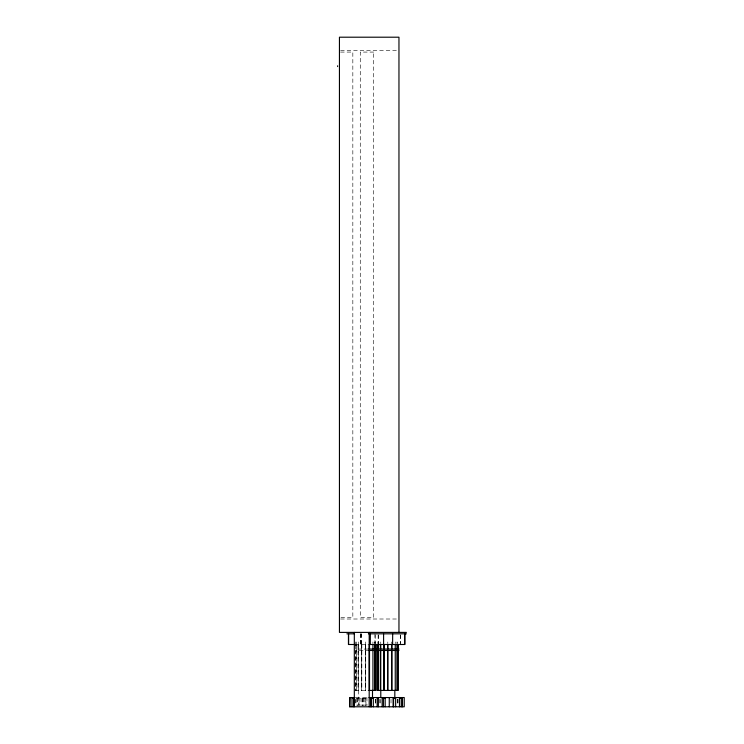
<?xml version="1.0" encoding="UTF-8"?>
<svg xmlns="http://www.w3.org/2000/svg" width="744" height="744" viewBox="0 0 744 744"><rect width="100%" height="100%" fill="white"/><g stroke="black" fill="none" stroke-linecap="round" stroke-linejoin="round"><path stroke-width="0.56" stroke-dasharray="3.72 2.79" d="M340.585 50.592L396.673 50.592M340.557 52.08L352.833 52.08L352.833 617.52L339.441 617.52M340.585 619.008L398.961 619.008M354.953 644.499L369.517 644.499M367.824 649.056L355.753 649.056L355.753 644.499M369.517 650.479L355.753 650.479L355.753 690.423M354.953 690.423L369.377 690.423M356.041 697.547L367.48 697.547M356.013 698.253L358.98 698.253L358.98 705.731M400.625 634.892L400.625 643.439M400.449 634.892L400.449 644.499M397.993 699.323L397.993 705.731M397.826 699.323L397.826 705.731M397.529 641.942L397.529 643.653M397.659 699.323L397.659 705.731M396.943 641.942L396.943 643.653M395.25 641.942L395.25 643.653M391.446 641.942L391.446 643.653M391.019 699.323L391.019 705.731M387.801 641.942L387.801 643.653M380.751 641.942L380.751 643.653M380.082 699.323L380.128 705.731M379.952 699.323L379.952 705.731M378.761 641.942L378.761 643.653M378.305 634.892L378.305 643.439M378.129 634.892L378.129 644.499M377.961 641.942L377.961 643.653M375.673 699.323L375.673 705.731M375.506 699.323L375.506 705.731M375.209 641.942L375.209 643.653M375.339 699.323L375.339 705.731M375.162 634.892L375.162 643.439M374.976 633.823L374.976 643.439M374.623 641.942L374.623 643.653M372.93 641.942L372.93 643.653M366.95 697.547L366.95 705.647M365.946 705.731L365.946 698.253L359.826 698.253L359.826 705.731M365.62 644.499L365.62 690.423M365.481 641.942L365.481 690.423M365.509 698.253L365.509 705.731M365.351 644.499L365.351 690.423M364.114 698.253L364.114 705.731M363.146 698.253L363.146 705.731M362.849 698.253L362.849 705.731M362.709 698.253L362.709 705.731M361.844 644.499L361.844 690.423M361.593 641.942L361.593 690.423M361.454 644.499L361.454 690.423M361.277 633.823L361.277 644.499M361.193 633.823L361.193 644.499M361.091 698.253L361.091 705.731M360.691 633.823L360.691 644.499M360.608 633.823L360.608 644.499M358.627 644.499L358.627 690.423M358.469 690.423L358.487 705.647M358.431 641.942L358.431 690.423M358.041 644.499L358.041 690.423M357.632 698.253L357.632 705.731M356.999 698.253L356.999 705.731M356.441 641.942L356.441 690.423M356.339 644.499L356.339 690.423M356.013 699.323L356.013 705.731M355.641 641.942L355.641 649.056M355.641 650.479L355.641 690.423M355.502 699.323L355.502 705.731M373.665 52.08L360.273 52.08L360.273 617.52L373.665 617.52L373.665 52.08"/><path stroke-width="1.12" d="M406.401 632.4L339.441 632.4L339.441 37.2L398.961 37.2L398.961 632.4M346.881 633.823L354.256 633.823M368.373 633.823L406.401 633.823M354.618 644.499L348.443 644.499L348.443 633.823M368.745 649.056L399.017 649.056M368.745 650.479L399.017 650.479M368.996 690.423L376.008 690.423L376.008 650.479M355.074 697.547L349.559 697.547L349.559 706.8L404.234 706.8L404.234 697.547L368.996 697.547M350.164 698.253L349.922 706.8M354.005 698.253L351.996 698.253L351.996 706.8M385.429 698.253L382.146 698.253L382.146 706.8M400.226 698.253L402.448 698.253L402.448 706.8M404.838 633.823L404.838 644.499L369.377 644.499L369.377 649.056M404.662 633.823L404.662 644.499M401.267 698.253L401.267 706.8M399.482 697.547L399.482 706.8M398.328 644.499L398.328 649.056M398.328 650.479L398.328 690.423L377.273 690.423L377.273 650.479M397.529 644.499L397.529 649.056M397.529 650.479L397.529 690.423M396.943 644.499L396.943 649.056M396.943 650.479L396.943 690.423M395.65 706.8L395.65 698.253L393.102 698.253L393.102 706.8M395.25 644.499L395.25 649.056M395.25 650.479L395.25 690.423M394.822 690.423L394.822 697.547M393.567 698.253L393.567 706.8M392.683 633.823L392.599 644.499M391.837 644.499L391.837 649.056M391.837 650.479L391.837 690.423M391.697 644.499L391.697 649.056M391.697 650.479L391.697 690.423M389.27 697.547L389.27 706.8M387.801 644.499L387.801 649.056M387.801 650.479L387.801 690.423M387.671 644.499L387.671 649.056M387.671 650.479L387.671 690.423M385.169 698.253L385.169 706.8M384.164 644.499L384.164 649.056M384.164 650.479L384.164 690.423M383.774 644.499L383.774 649.056M383.774 650.479L383.774 690.423M383.597 633.823L383.597 644.499M383.411 698.253L383.411 706.8M380.788 690.423L380.788 697.547M380.751 644.499L380.751 649.056M380.751 650.479L380.751 690.423M380.361 644.499L380.361 649.056M380.361 650.479L380.361 690.423M378.361 697.547L378.361 706.8M378.073 644.499L378.073 649.056M378.073 650.479L378.073 690.423M377.961 644.499L377.961 649.056M377.961 650.479L377.961 690.423M377.273 644.499L377.273 649.056M377.162 697.547L377.162 706.8M376.008 644.499L376.008 649.056M375.209 644.499L375.209 649.056M375.209 650.479L375.209 690.423M374.623 644.499L374.623 649.056M374.623 650.479L374.623 690.423M373.33 706.8L373.33 698.253L370.782 698.253L370.782 706.8M372.93 644.499L372.93 649.056M372.93 650.479L372.93 690.423M372.502 690.423L372.502 697.547M371.247 698.253L371.247 706.8M370.363 633.823L370.279 644.499M369.517 644.499L369.517 649.056M369.517 650.479L369.517 690.423M369.377 650.479L369.377 690.423M369.201 632.4L369.201 706.8M354.321 632.4L354.321 706.8M353.605 698.253L353.605 706.8M348.629 633.823L348.629 644.499M337.599 65.797L337.599 66.569"/></g></svg>
